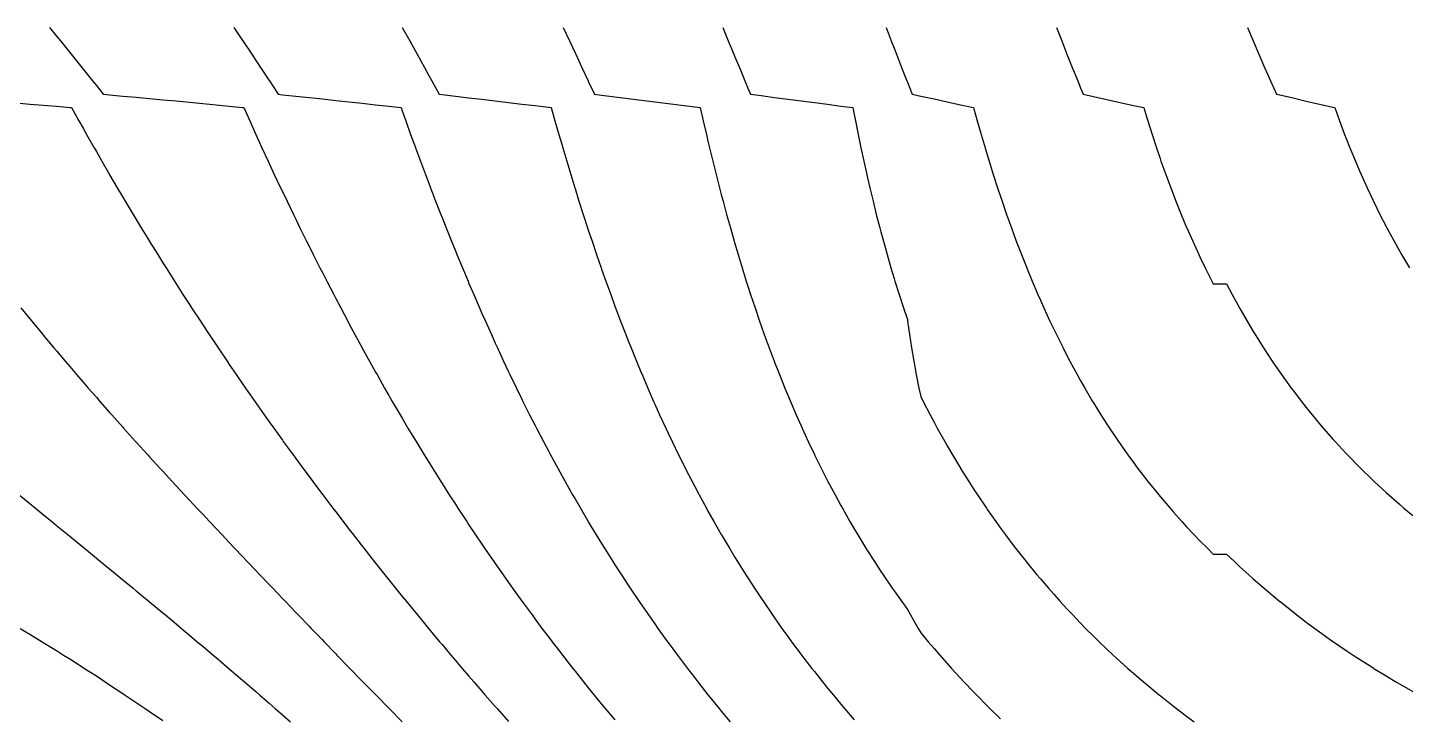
# Model space of a CAD drawing. Extents: x 1412622.5 to 1412673.9, y 4931530.8 to 4931599.9.
# Drawn here: x 1412632.92 to 1412650.46, y 4931591.13 to 4931599.91 of the extents above; entities that cross this region are included whole.
import ezdxf

# ---------------------------------------------------------------- set-up
doc = ezdxf.new("R2010")
doc.units = 0
doc.layers.add('line', color=2, linetype='CONTINUOUS')

msp = doc.modelspace()

# ---------------------------------------------------------------- linework, layer by layer
at = {"layer": 'line'}
for points in [[(1412633.200282, 4931599.914918), (1412633.288401, 4931599.806394), (1412633.33784, 4931599.744755), (1412633.45768, 4931599.596423), (1412633.475098, 4931599.574592), (1412633.611908, 4931599.404429), (1412633.626959, 4931599.385857), (1412633.74822, 4931599.234266), (1412633.796238, 4931599.174707), (1412633.884246, 4931599.064103), (1412633.965517, 4931599.056985), (1412634.134796, 4931599.041943), (1412634.304075, 4931599.026655), (1412634.473354, 4931599.01112), (1412634.642633, 4931598.995337), (1412634.811912, 4931598.979304), (1412634.981191, 4931598.963021), (1412635.15047, 4931598.946486), (1412635.319749, 4931598.929699), (1412635.489028, 4931598.912658), (1412635.658307, 4931598.895362), (1412635.672077, 4931598.893939), (1412635.748508, 4931598.723776), (1412635.825896, 4931598.553613), (1412635.827586, 4931598.549961), (1412635.903701, 4931598.38345), (1412635.982533, 4931598.213287), (1412635.996865, 4931598.182888), (1412636.061926, 4931598.043124), (1412636.142313, 4931597.87296), (1412636.166144, 4931597.8234), (1412636.223401, 4931597.702797), (1412636.305473, 4931597.532634), (1412636.335423, 4931597.471657), (1412636.388361, 4931597.362471), (1412636.472255, 4931597.192308), (1412636.504702, 4931597.127718), (1412636.557059, 4931597.022145), (1412636.642929, 4931596.851981), (1412636.673981, 4931596.791645), (1412636.729769, 4931596.681818), (1412636.817759, 4931596.511655), (1412636.84326, 4931596.463344), (1412636.906745, 4931596.341492), (1412636.997007, 4931596.171329), (1412637.012539, 4931596.142681), (1412637.088279, 4931596.001166), (1412637.180956, 4931595.831002), (1412637.181818, 4931595.829457), (1412637.274646, 4931595.660839), (1412637.351097, 4931595.524467), (1412637.369807, 4931595.490676), (1412637.466157, 4931595.320513), (1412637.520376, 4931595.226665), (1412637.563926, 4931595.15035), (1412637.663091, 4931594.980186), (1412637.689655, 4931594.935619), (1412637.763622, 4931594.810023), (1412637.858934, 4931594.651303), (1412637.865726, 4931594.63986), (1412637.969185, 4931594.469697), (1412638.028213, 4931594.374572), (1412638.074261, 4931594.299534), (1412638.180934, 4931594.129371), (1412638.197492, 4931594.103571), (1412638.289149, 4931593.959207), (1412638.366771, 4931593.839418), (1412638.399079, 4931593.789044), (1412638.510675, 4931593.618881), (1412638.53605, 4931593.581065), (1412638.623999, 4931593.448718), (1412638.705329, 4931593.328823), (1412638.739118, 4931593.278555), (1412638.856037, 4931593.108392), (1412638.874608, 4931593.081979), (1412638.974817, 4931592.938228), (1412639.043887, 4931592.84118), (1412639.095513, 4931592.768065), (1412639.213166, 4931592.604834), (1412639.218126, 4931592.597902), (1412639.342776, 4931592.427739), (1412639.382445, 4931592.374702), (1412639.469472, 4931592.257576), (1412639.551724, 4931592.149105), (1412639.598228, 4931592.087413), (1412639.721003, 4931591.927833), (1412639.729103, 4931591.917249), (1412639.862228, 4931591.747086), (1412639.890282, 4931591.711954), (1412639.997623, 4931591.576923), (1412640.059561, 4931591.500529), (1412640.135293, 4931591.40676), (1412640.22884, 4931591.29317), (1412640.275284, 4931591.236597), (1412640.398119, 4931591.089828)], [(1412635.547682, 4931599.914918), (1412635.658307, 4931599.749225), (1412635.661256, 4931599.744755), (1412635.774171, 4931599.574592), (1412635.827586, 4931599.494402), (1412635.886789, 4931599.404429), (1412635.996865, 4931599.23778), (1412635.999158, 4931599.234266), (1412636.110904, 4931599.064103), (1412636.166144, 4931599.05846), (1412636.335423, 4931599.040966), (1412636.504702, 4931599.023228), (1412636.673981, 4931599.005247), (1412636.84326, 4931598.98702), (1412637.012539, 4931598.968549), (1412637.181818, 4931598.949835), (1412637.351097, 4931598.930876), (1412637.520376, 4931598.911673), (1412637.674805, 4931598.893939), (1412637.689655, 4931598.852678), (1412637.735592, 4931598.723776), (1412637.797075, 4931598.553613), (1412637.858934, 4931598.384568), (1412637.859339, 4931598.38345), (1412637.92218, 4931598.213287), (1412637.985879, 4931598.043124), (1412638.028213, 4931597.931824), (1412638.050389, 4931597.87296), (1412638.115688, 4931597.702797), (1412638.181943, 4931597.532634), (1412638.197492, 4931597.49349), (1412638.249052, 4931597.362471), (1412638.317153, 4931597.192308), (1412638.366771, 4931597.070521), (1412638.386301, 4931597.022145), (1412638.456431, 4931596.851981), (1412638.527744, 4931596.681818), (1412638.53605, 4931596.662444), (1412638.600127, 4931596.511655), (1412638.673756, 4931596.341492), (1412638.705329, 4931596.270068), (1412638.748612, 4931596.171329), (1412638.824775, 4931596.001166), (1412638.874608, 4931595.892095), (1412638.902297, 4931595.831002), (1412638.9812, 4931595.660839), (1412639.043887, 4931595.528357), (1412639.061582, 4931595.490676), (1412639.143464, 4931595.320513), (1412639.213166, 4931595.178551), (1412639.226917, 4931595.15035), (1412639.312005, 4931594.980186), (1412639.382445, 4931594.842189), (1412639.39876, 4931594.810023), (1412639.487282, 4931594.63986), (1412639.551724, 4931594.518627), (1412639.577584, 4931594.469697), (1412639.669777, 4931594.299534), (1412639.721003, 4931594.207125), (1412639.763886, 4931594.129371), (1412639.859966, 4931593.959207), (1412639.890282, 4931593.906824), (1412639.958147, 4931593.789044), (1412640.058348, 4931593.618881), (1412640.059561, 4931593.616876), (1412640.16088, 4931593.448718), (1412640.22884, 4931593.33836), (1412640.265559, 4931593.278555), (1412640.372575, 4931593.108392), (1412640.398119, 4931593.068757), (1412640.482051, 4931592.938228), (1412640.567398, 4931592.808413), (1412640.593881, 4931592.768065), (1412640.708294, 4931592.597902), (1412640.736677, 4931592.556687), (1412640.825392, 4931592.427739), (1412640.905956, 4931592.313188), (1412640.945061, 4931592.257576), (1412641.067435, 4931592.087413), (1412641.075235, 4931592.076825), (1412641.192861, 4931591.917249), (1412641.244514, 4931591.848671), (1412641.321111, 4931591.747086), (1412641.413793, 4931591.626779), (1412641.452271, 4931591.576923), (1412641.583072, 4931591.411015), (1412641.586435, 4931591.40676), (1412641.723977, 4931591.236597), (1412641.752351, 4931591.202214), (1412641.864736, 4931591.066434)], [(1412637.691541, 4931599.914918), (1412637.785673, 4931599.744755), (1412637.858934, 4931599.612359), (1412637.879632, 4931599.574592), (1412637.973249, 4931599.404429), (1412638.028213, 4931599.304727), (1412638.066694, 4931599.234266), (1412638.159925, 4931599.064103), (1412638.197492, 4931599.059831), (1412638.366771, 4931599.040424), (1412638.53605, 4931599.020792), (1412638.705329, 4931599.000937), (1412638.874608, 4931598.980859), (1412639.043887, 4931598.960559), (1412639.213166, 4931598.940036), (1412639.382445, 4931598.919293), (1412639.551724, 4931598.89833), (1412639.586952, 4931598.893939), (1412639.635042, 4931598.723776), (1412639.683869, 4931598.553613), (1412639.721003, 4931598.426467), (1412639.733492, 4931598.38345), (1412639.78392, 4931598.213287), (1412639.835221, 4931598.043124), (1412639.887437, 4931597.87296), (1412639.890282, 4931597.863904), (1412639.940619, 4931597.702797), (1412639.994801, 4931597.532634), (1412640.050033, 4931597.362471), (1412640.059561, 4931597.333822), (1412640.1064, 4931597.192308), (1412640.163918, 4931597.022145), (1412640.222623, 4931596.851981), (1412640.22884, 4931596.834428), (1412640.282666, 4931596.681818), (1412640.344016, 4931596.511655), (1412640.398119, 4931596.364921), (1412640.406727, 4931596.341492), (1412640.470972, 4931596.171329), (1412640.536686, 4931596.001166), (1412640.567398, 4931595.923668), (1412640.604019, 4931595.831002), (1412640.673021, 4931595.660839), (1412640.736677, 4931595.50757), (1412640.743679, 4931595.490676), (1412640.816276, 4931595.320513), (1412640.890607, 4931595.15035), (1412640.905956, 4931595.116203), (1412640.967026, 4931594.980186), (1412641.045374, 4931594.810023), (1412641.075235, 4931594.746941), (1412641.125909, 4931594.63986), (1412641.208583, 4931594.469697), (1412641.244514, 4931594.39774), (1412641.293575, 4931594.299534), (1412641.380885, 4931594.129371), (1412641.413793, 4931594.066981), (1412641.470717, 4931593.959207), (1412641.562975, 4931593.789044), (1412641.583072, 4931593.753009), (1412641.658038, 4931593.618881), (1412641.752351, 4931593.454326), (1412641.755574, 4931593.448718), (1412641.856261, 4931593.278555), (1412641.92163, 4931593.170841), (1412641.959665, 4931593.108392), (1412642.066107, 4931592.938228), (1412642.090909, 4931592.899634), (1412642.175826, 4931592.768065), (1412642.260188, 4931592.640586), (1412642.288576, 4931592.597902), (1412642.404756, 4931592.427739), (1412642.429467, 4931592.392475), (1412642.52454, 4931592.257576), (1412642.598746, 4931592.154823), (1412642.647739, 4931592.087413), (1412642.768025, 4931591.925853), (1412642.774476, 4931591.917249), (1412642.905332, 4931591.747086), (1412642.937304, 4931591.706484), (1412643.040099, 4931591.576923), (1412643.106583, 4931591.49503), (1412643.17883, 4931591.40676), (1412643.275862, 4931591.290848), (1412643.321669, 4931591.236597), (1412643.445141, 4931591.093551)], [(1412639.739293, 4931599.914918), (1412639.819042, 4931599.744755), (1412639.890282, 4931599.592715), (1412639.898723, 4931599.574592), (1412639.978373, 4931599.404429), (1412640.058019, 4931599.234266), (1412640.059561, 4931599.230992), (1412640.137729, 4931599.064103), (1412640.22884, 4931599.052974), (1412640.398119, 4931599.032148), (1412640.567398, 4931599.011127), (1412640.736677, 4931598.98991), (1412640.905956, 4931598.9685), (1412641.075235, 4931598.946898), (1412641.244514, 4931598.925105), (1412641.413793, 4931598.903124), (1412641.484147, 4931598.893939), (1412641.522688, 4931598.723776), (1412641.562105, 4931598.553613), (1412641.583072, 4931598.465369), (1412641.602499, 4931598.38345), (1412641.643921, 4931598.213287), (1412641.686372, 4931598.043124), (1412641.729884, 4931597.87296), (1412641.752351, 4931597.7875), (1412641.774602, 4931597.702797), (1412641.820589, 4931597.532634), (1412641.867812, 4931597.362471), (1412641.916311, 4931597.192308), (1412641.92163, 4931597.174222), (1412641.966372, 4931597.022145), (1412642.017866, 4931596.851981), (1412642.070835, 4931596.681818), (1412642.090909, 4931596.619302), (1412642.125523, 4931596.511655), (1412642.181935, 4931596.341492), (1412642.240026, 4931596.171329), (1412642.260188, 4931596.114124), (1412642.300093, 4931596.001166), (1412642.362101, 4931595.831002), (1412642.426001, 4931595.660839), (1412642.429467, 4931595.651913), (1412642.492288, 4931595.490676), (1412642.560634, 4931595.320513), (1412642.598746, 4931595.228601), (1412642.631337, 4931595.15035), (1412642.704535, 4931594.980186), (1412642.768025, 4931594.837071), (1412642.780087, 4931594.810023), (1412642.858551, 4931594.63986), (1412642.937304, 4931594.474135), (1412642.939426, 4931594.469697), (1412643.023561, 4931594.299534), (1412643.106583, 4931594.136613), (1412643.1103, 4931594.129371), (1412643.200547, 4931593.959207), (1412643.275862, 4931593.821412), (1412643.293696, 4931593.789044), (1412643.39049, 4931593.618881), (1412643.445141, 4931593.525667), (1412643.490657, 4931593.448718), (1412643.594403, 4931593.278555), (1412643.61442, 4931593.246712), (1412643.702223, 4931593.108392), (1412643.783699, 4931592.983715), (1412643.813733, 4931592.938228), (1412643.929457, 4931592.768065), (1412643.952978, 4931592.734468), (1412644.049645, 4931592.597902), (1412644.122257, 4931592.498149), (1412644.159908, 4931592.427739), (1412644.257326, 4931592.257576), (1412644.291536, 4931592.201473), (1412644.386846, 4931592.087413), (1412644.460815, 4931592.000938), (1412644.53332, 4931591.917249), (1412644.630094, 4931591.808073), (1412644.68487, 4931591.747086), (1412644.799373, 4931591.62243), (1412644.841747, 4931591.576923), (1412644.968652, 4931591.44357), (1412645.004183, 4931591.40676), (1412645.137931, 4931591.271092), (1412645.172434, 4931591.236597), (1412645.30721, 4931591.104586)], [(1412641.771969, 4931599.914918), (1412641.841908, 4931599.744755), (1412641.91201, 4931599.574592), (1412641.92163, 4931599.551388), (1412641.982443, 4931599.404429), (1412642.053131, 4931599.234266), (1412642.090909, 4931599.143861), (1412642.124193, 4931599.064103), (1412642.260188, 4931599.046801), (1412642.429467, 4931599.025125), (1412642.598746, 4931599.003282), (1412642.768025, 4931598.981279), (1412642.937304, 4931598.959114), (1412643.106583, 4931598.93679), (1412643.275862, 4931598.914309), (1412643.428277, 4931598.893939), (1412643.445141, 4931598.806182), (1412643.461004, 4931598.723776), (1412643.494938, 4931598.553613), (1412643.530052, 4931598.38345), (1412643.566405, 4931598.213287), (1412643.604069, 4931598.043124), (1412643.61442, 4931597.998034), (1412643.643228, 4931597.87296), (1412643.683898, 4931597.702797), (1412643.726069, 4931597.532634), (1412643.769803, 4931597.362471), (1412643.783699, 4931597.310419), (1412643.815382, 4931597.192308), (1412643.86278, 4931597.022145), (1412643.911984, 4931596.851981), (1412643.952978, 4931596.715442), (1412643.963134, 4931596.681818), (1412644.016582, 4931596.511655), (1412644.072082, 4931596.341492), (1412644.122257, 4931596.193375), (1412644.125113, 4931596.171329), (1412644.148754, 4931596.001166), (1412644.174668, 4931595.831002), (1412644.203044, 4931595.660839), (1412644.234071, 4931595.490676), (1412644.267969, 4931595.320513), (1412644.291536, 4931595.211024), (1412644.32213, 4931595.15035), (1412644.410538, 4931594.980186), (1412644.460815, 4931594.886227), (1412644.502015, 4931594.810023), (1412644.59682, 4931594.63986), (1412644.630094, 4931594.581884), (1412644.695217, 4931594.469697), (1412644.797, 4931594.299534), (1412644.799373, 4931594.295682), (1412644.903124, 4931594.129371), (1412644.968652, 4931594.027401), (1412645.013047, 4931593.959207), (1412645.127149, 4931593.789044), (1412645.137931, 4931593.773428), (1412645.246126, 4931593.618881), (1412645.30721, 4931593.534128), (1412645.369672, 4931593.448718), (1412645.476489, 4931593.306779), (1412645.498055, 4931593.278555), (1412645.631827, 4931593.108392), (1412645.645768, 4931593.091144), (1412645.771354, 4931592.938228), (1412645.815047, 4931592.886466), (1412645.916653, 4931592.768065), (1412645.984326, 4931592.691299), (1412646.068072, 4931592.597902), (1412646.153605, 4931592.50499), (1412646.225983, 4931592.427739), (1412646.322884, 4931592.326933), (1412646.390761, 4931592.257576), (1412646.492163, 4931592.156519), (1412646.562799, 4931592.087413), (1412646.661442, 4931591.99321), (1412646.742504, 4931591.917249), (1412646.830721, 4931591.83648), (1412646.930259, 4931591.747086), (1412647, 4931591.685851), (1412647.126509, 4931591.576923), (1412647.169279, 4931591.540883), (1412647.331637, 4931591.40676), (1412647.338558, 4931591.401159), (1412647.507837, 4931591.266891), (1412647.546822, 4931591.236597), (1412647.677116, 4931591.1373), (1412647.772037, 4931591.066434)], [(1412643.851948, 4931599.914918), (1412643.916876, 4931599.744755), (1412643.952978, 4931599.650975), (1412643.982425, 4931599.574592), (1412644.048672, 4931599.404429), (1412644.115531, 4931599.234266), (1412644.122257, 4931599.217347), (1412644.183329, 4931599.064103), (1412644.291536, 4931599.040834), (1412644.460815, 4931599.004247), (1412644.630094, 4931598.967399), (1412644.799373, 4931598.930294), (1412644.964124, 4931598.893939), (1412644.968652, 4931598.877615), (1412645.01151, 4931598.723776), (1412645.06019, 4931598.553613), (1412645.110207, 4931598.38345), (1412645.137931, 4931598.291758), (1412645.161791, 4931598.213287), (1412645.21504, 4931598.043124), (1412645.269871, 4931597.87296), (1412645.30721, 4931597.760539), (1412645.326517, 4931597.702797), (1412645.385175, 4931597.532634), (1412645.445708, 4931597.362471), (1412645.476489, 4931597.27863), (1412645.508439, 4931597.192308), (1412645.573483, 4931597.022145), (1412645.640706, 4931596.851981), (1412645.645768, 4931596.839574), (1412645.710732, 4931596.681818), (1412645.783231, 4931596.511655), (1412645.815047, 4931596.439434), (1412645.858643, 4931596.341492), (1412645.937011, 4931596.171329), (1412645.984326, 4931596.072061), (1412646.018505, 4931596.001166), (1412646.103386, 4931595.831002), (1412646.153605, 4931595.733771), (1412646.191746, 4931595.660839), (1412646.283854, 4931595.490676), (1412646.322884, 4931595.421016), (1412646.379954, 4931595.320513), (1412646.480033, 4931595.15035), (1412646.492163, 4931595.130404), (1412646.584849, 4931594.980186), (1412646.661442, 4931594.860334), (1412646.694083, 4931594.810023), (1412646.808312, 4931594.63986), (1412646.830721, 4931594.607574), (1412646.927967, 4931594.469697), (1412647, 4931594.370991), (1412647.053022, 4931594.299534), (1412647.169279, 4931594.148046), (1412647.183859, 4931594.129371), (1412647.321097, 4931593.959207), (1412647.338558, 4931593.93824), (1412647.465072, 4931593.789044), (1412647.507837, 4931593.740203), (1412647.616055, 4931593.618881), (1412647.677116, 4931593.552528), (1412647.774483, 4931593.448718), (1412647.846395, 4931593.374358), (1412647.940872, 4931593.278555), (1412648.015674, 4931593.204922), (1412648.184953, 4931593.204922), (1412648.285002, 4931593.108392), (1412648.354232, 4931593.043502), (1412648.468869, 4931592.938228), (1412648.523511, 4931592.889437), (1412648.662266, 4931592.768065), (1412648.69279, 4931592.742081), (1412648.862069, 4931592.600979), (1412648.865834, 4931592.597902), (1412649.031348, 4931592.466156), (1412649.080649, 4931592.427739), (1412649.200627, 4931592.336564), (1412649.306849, 4931592.257576), (1412649.369906, 4931592.211801), (1412649.539185, 4931592.091537), (1412649.545105, 4931592.087413), (1412649.708464, 4931591.97616), (1412649.796872, 4931591.917249), (1412649.877743, 4931591.864522), (1412650.047022, 4931591.756493), (1412650.062041, 4931591.747086), (1412650.216301, 4931591.652428), (1412650.342061, 4931591.576923), (1412650.38558, 4931591.551293), (1412650.554859, 4931591.453437)], [(1412646.021559, 4931599.914918), (1412646.08688, 4931599.744755), (1412646.153215, 4931599.574592), (1412646.153605, 4931599.573608), (1412646.220918, 4931599.404429), (1412646.289829, 4931599.234266), (1412646.322884, 4931599.154082), (1412646.360153, 4931599.064103), (1412646.492163, 4931599.035292), (1412646.661442, 4931598.998143), (1412646.830721, 4931598.96074), (1412647, 4931598.923076), (1412647.130213, 4931598.893939), (1412647.169279, 4931598.765676), (1412647.182117, 4931598.723776), (1412647.236077, 4931598.553613), (1412647.292063, 4931598.38345), (1412647.338558, 4931598.247229), (1412647.350225, 4931598.213287), (1412647.410851, 4931598.043124), (1412647.473856, 4931597.87296), (1412647.507837, 4931597.784528), (1412647.539507, 4931597.702797), (1412647.607978, 4931597.532634), (1412647.677116, 4931597.36756), (1412647.679267, 4931597.362471), (1412647.753843, 4931597.192308), (1412647.831538, 4931597.022145), (1412647.846395, 4931596.990793), (1412647.912866, 4931596.851981), (1412647.997752, 4931596.681818), (1412648.015674, 4931596.647208), (1412648.184953, 4931596.647208), (1412648.255939, 4931596.511655), (1412648.348797, 4931596.341492), (1412648.354232, 4931596.331893), (1412648.44625, 4931596.171329), (1412648.523511, 4931596.041922), (1412648.54815, 4931596.001166), (1412648.655032, 4931595.831002), (1412648.69279, 4931595.773167), (1412648.767115, 4931595.660839), (1412648.862069, 4931595.522944), (1412648.884594, 4931595.490676), (1412649.007959, 4931595.320513), (1412649.031348, 4931595.289433), (1412649.137532, 4931595.15035), (1412649.200627, 4931595.0708), (1412649.273572, 4931594.980186), (1412649.369906, 4931594.864919), (1412649.416482, 4931594.810023), (1412649.539185, 4931594.670628), (1412649.566682, 4931594.63986), (1412649.708464, 4931594.486852), (1412649.724609, 4931594.469697), (1412649.877743, 4931594.312608), (1412649.890691, 4931594.299534), (1412650.047022, 4931594.147025), (1412650.065406, 4931594.129371), (1412650.216301, 4931593.989235), (1412650.249156, 4931593.959207), (1412650.38558, 4931593.838538), (1412650.442432, 4931593.789044), (1412650.554859, 4931593.694219)], [(1412648.452809, 4931599.914918), (1412648.522968, 4931599.744755), (1412648.523511, 4931599.743465), (1412648.594906, 4931599.574592), (1412648.668698, 4931599.404429), (1412648.69279, 4931599.350171), (1412648.744464, 4931599.234266), (1412648.822343, 4931599.064103), (1412648.862069, 4931599.055158), (1412649.031348, 4931599.016838), (1412649.200627, 4931598.978152), (1412649.369906, 4931598.939083), (1412649.539185, 4931598.89961), (1412649.563353, 4931598.893939), (1412649.624567, 4931598.723776), (1412649.688529, 4931598.553613), (1412649.708464, 4931598.502667), (1412649.755327, 4931598.38345), (1412649.825148, 4931598.213287), (1412649.877743, 4931598.090529), (1412649.898158, 4931598.043124), (1412649.97451, 4931597.87296), (1412650.047022, 4931597.718433), (1412650.054399, 4931597.702797), (1412650.137991, 4931597.532634), (1412650.216301, 4931597.380279), (1412650.225508, 4931597.362471), (1412650.31711, 4931597.192308), (1412650.38558, 4931597.070669), (1412650.413068, 4931597.022145), (1412650.513543, 4931596.851981)], [(1412632.780564, 4931598.953557), (1412632.949843, 4931598.939516), (1412633.119122, 4931598.92524), (1412633.288401, 4931598.910726), (1412633.45768, 4931598.895969), (1412633.480659, 4931598.893939), (1412633.575123, 4931598.723776), (1412633.626959, 4931598.631948), (1412633.670624, 4931598.553613), (1412633.767119, 4931598.38345), (1412633.796238, 4931598.333023), (1412633.864491, 4931598.213287), (1412633.963176, 4931598.043124), (1412633.965517, 4931598.039166), (1412634.062515, 4931597.87296), (1412634.134796, 4931597.751298), (1412634.163214, 4931597.702797), (1412634.264896, 4931597.532634), (1412634.304075, 4931597.468333), (1412634.367657, 4931597.362471), (1412634.47184, 4931597.192308), (1412634.473354, 4931597.189888), (1412634.576734, 4931597.022145), (1412634.642633, 4931596.917317), (1412634.683085, 4931596.851981), (1412634.790628, 4931596.681818), (1412634.811912, 4931596.648867), (1412634.899169, 4931596.511655), (1412634.981191, 4931596.385297), (1412635.009178, 4931596.341492), (1412635.120277, 4931596.171329), (1412635.15047, 4931596.1261), (1412635.232534, 4931596.001166), (1412635.319749, 4931595.871151), (1412635.346244, 4931595.831002), (1412635.461066, 4931595.660839), (1412635.489028, 4931595.62033), (1412635.577044, 4931595.490676), (1412635.658307, 4931595.373505), (1412635.694455, 4931595.320513), (1412635.813132, 4931595.15035), (1412635.827586, 4931595.130105), (1412635.932842, 4931594.980186), (1412635.996865, 4931594.890956), (1412636.053966, 4931594.810023), (1412636.166144, 4931594.654423), (1412636.176471, 4931594.63986), (1412636.30001, 4931594.469697), (1412636.335423, 4931594.421991), (1412636.424826, 4931594.299534), (1412636.504702, 4931594.192476), (1412636.551017, 4931594.129371), (1412636.673981, 4931593.965404), (1412636.678554, 4931593.959207), (1412636.807133, 4931593.789044), (1412636.84326, 4931593.742263), (1412636.937035, 4931593.618881), (1412637.012539, 4931593.521645), (1412637.068289, 4931593.448718), (1412637.181818, 4931593.303333), (1412637.200878, 4931593.278555), (1412637.334698, 4931593.108392), (1412637.351097, 4931593.087997), (1412637.469753, 4931592.938228), (1412637.520376, 4931592.875649), (1412637.606174, 4931592.768065), (1412637.689655, 4931592.665537), (1412637.743975, 4931592.597902), (1412637.858934, 4931592.457667), (1412637.883149, 4931592.427739), (1412638.023687, 4931592.257576), (1412638.028213, 4931592.252213), (1412638.165569, 4931592.087413), (1412638.197492, 4931592.049867), (1412638.308898, 4931591.917249), (1412638.366771, 4931591.849701), (1412638.453707, 4931591.747086), (1412638.53605, 4931591.651758), (1412638.60001, 4931591.576923), (1412638.705329, 4931591.456036), (1412638.747835, 4931591.40676), (1412638.874608, 4931591.262554), (1412638.897218, 4931591.236597), (1412639.043887, 4931591.071316)], [(1412632.835047, 4931596.341492), (1412632.949843, 4931596.20089), (1412632.973613, 4931596.171329), (1412633.114044, 4931596.001166), (1412633.119122, 4931595.995173), (1412633.25599, 4931595.831002), (1412633.288401, 4931595.793145), (1412633.399783, 4931595.660839), (1412633.45768, 4931595.593855), (1412633.545318, 4931595.490676), (1412633.626959, 4931595.397069), (1412633.692535, 4931595.320513), (1412633.796238, 4931595.202607), (1412633.841354, 4931595.15035), (1412633.965517, 4931595.010269), (1412633.99168, 4931594.980186), (1412634.134796, 4931594.819859), (1412634.143408, 4931594.810023), (1412634.296339, 4931594.63986), (1412634.304075, 4931594.631477), (1412634.45038, 4931594.469697), (1412634.473354, 4931594.444944), (1412634.605584, 4931594.299534), (1412634.642633, 4931594.259822), (1412634.761849, 4931594.129371), (1412634.811912, 4931594.07596), (1412634.919091, 4931593.959207), (1412634.981191, 4931593.893236), (1412635.077238, 4931593.789044), (1412635.15047, 4931593.711542), (1412635.236209, 4931593.618881), (1412635.319749, 4931593.530772), (1412635.395936, 4931593.448718), (1412635.489028, 4931593.350831), (1412635.556347, 4931593.278555), (1412635.658307, 4931593.171646), (1412635.717398, 4931593.108392), (1412635.827586, 4931592.993151), (1412635.879034, 4931592.938228), (1412635.996865, 4931592.815289), (1412636.041222, 4931592.768065), (1412636.166144, 4931592.638024), (1412636.203929, 4931592.597902), (1412636.335423, 4931592.461319), (1412636.367127, 4931592.427739), (1412636.504702, 4931592.285151), (1412636.530807, 4931592.257576), (1412636.673981, 4931592.109515), (1412636.694962, 4931592.087413), (1412636.84326, 4931591.934403), (1412636.859588, 4931591.917249), (1412637.012539, 4931591.759827), (1412637.024703, 4931591.747086), (1412637.181818, 4931591.585793), (1412637.190314, 4931591.576923), (1412637.351097, 4931591.412316), (1412637.356436, 4931591.40676), (1412637.520376, 4931591.239426), (1412637.523105, 4931591.236597), (1412637.689655, 4931591.067157)], [(1412632.813089, 4931593.959207), (1412632.949843, 4931593.847489), (1412633.019855, 4931593.789044), (1412633.119122, 4931593.708636), (1412633.227462, 4931593.618881), (1412633.288401, 4931593.569874), (1412633.435586, 4931593.448718), (1412633.45768, 4931593.431054), (1412633.626959, 4931593.292457), (1412633.643539, 4931593.278555), (1412633.796238, 4931593.154083), (1412633.850942, 4931593.108392), (1412633.965517, 4931593.015299), (1412634.058032, 4931592.938228), (1412634.134796, 4931592.875993), (1412634.264599, 4931592.768065), (1412634.304075, 4931592.736101), (1412634.470454, 4931592.597902), (1412634.473354, 4931592.595555), (1412634.642633, 4931592.455099), (1412634.674788, 4931592.427739), (1412634.811912, 4931592.313933), (1412634.878126, 4931592.257576), (1412634.981191, 4931592.171961), (1412635.080438, 4931592.087413), (1412635.15047, 4931592.029149), (1412635.281653, 4931591.917249), (1412635.319749, 4931591.885493), (1412635.481737, 4931591.747086), (1412635.489028, 4931591.740995), (1412635.658307, 4931591.596188), (1412635.680307, 4931591.576923), (1412635.827586, 4931591.450699), (1412635.877672, 4931591.40676), (1412635.996865, 4931591.304362), (1412636.073966, 4931591.236597), (1412636.166144, 4931591.157213), (1412636.269228, 4931591.066434)], [(1412632.826468, 4931592.257576), (1412632.949843, 4931592.183374), (1412633.104888, 4931592.087413), (1412633.119122, 4931592.078853), (1412633.288401, 4931591.974035), (1412633.377455, 4931591.917249), (1412633.45768, 4931591.867486), (1412633.626959, 4931591.759302), (1412633.645523, 4931591.747086), (1412633.796238, 4931591.650487), (1412633.907615, 4931591.576923), (1412633.965517, 4931591.53964), (1412634.134796, 4931591.427338), (1412634.16493, 4931591.40676), (1412634.304075, 4931591.314018), (1412634.41681, 4931591.236597), (1412634.473354, 4931591.198669), (1412634.642633, 4931591.081747)]]:
    msp.add_lwpolyline(points, dxfattribs=at)

doc.saveas('drawing.dxf')
